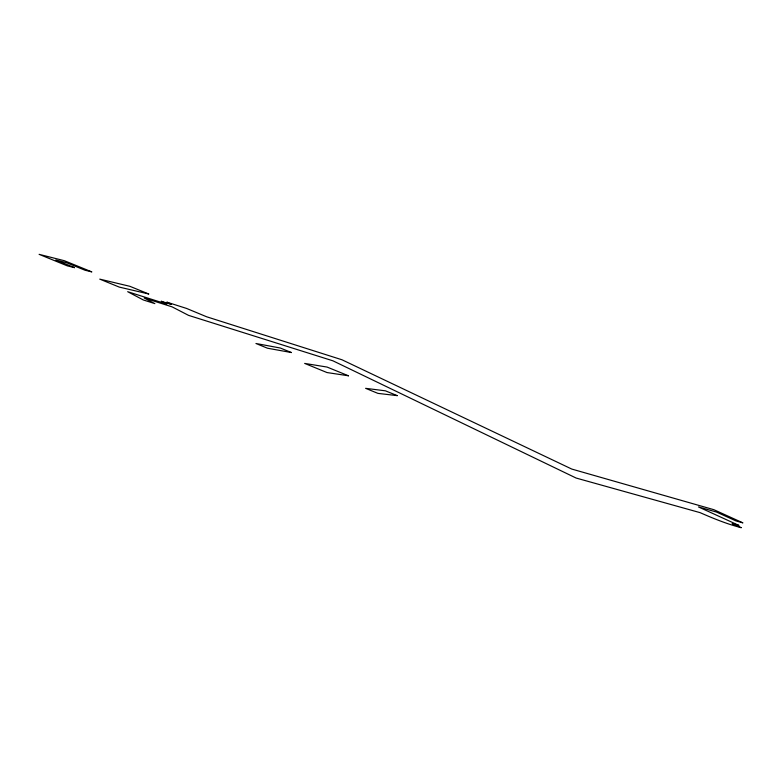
<?xml version="1.0" encoding="UTF-8"?>
<svg xmlns="http://www.w3.org/2000/svg" width="782" height="782" viewBox="0 0 782 782"><rect width="100%" height="100%" fill="white"/><g stroke="black" fill="none" stroke-linecap="round" stroke-linejoin="round"><path stroke-width="1.17" d="M397.236 395.633L377.941 393.385L365.605 388.331L385.428 390.824L397.236 395.633M348.489 375.79L327.023 372.555L304.657 363.415L327.062 367.061L348.489 375.79M291.403 352.545L267.483 348.215L255.949 343.493L280.337 348.029L291.403 352.545M148.697 293.973L119.255 287.092L99.744 279.125L129.88 286.31L148.697 293.973M74.476 267.63L67.281 265.851L39.1 254.336L64.417 260.729L91.846 271.901L85.003 270.22L66.519 262.684L55.776 259.986L74.476 267.63M741.141 527.664C726.947 524.028 713.448 518.505 700.066 512.64L576.129 478.046L332.946 360.825L188.54 315.361L172.099 306.857L144.24 298.03L154.856 303.612L143.311 299.965L127.681 291.696L166.791 304.12L161.219 301.236L171.326 304.452L166.83 302.145L186.575 308.44L206.614 316.769L341.988 359.779L571.769 469.063L713.878 509.698L742.9 522.865L735.93 520.9L716.4 512.024L698.463 506.932L738.98 525.445L732.138 523.549L741.141 527.664"/></g></svg>
